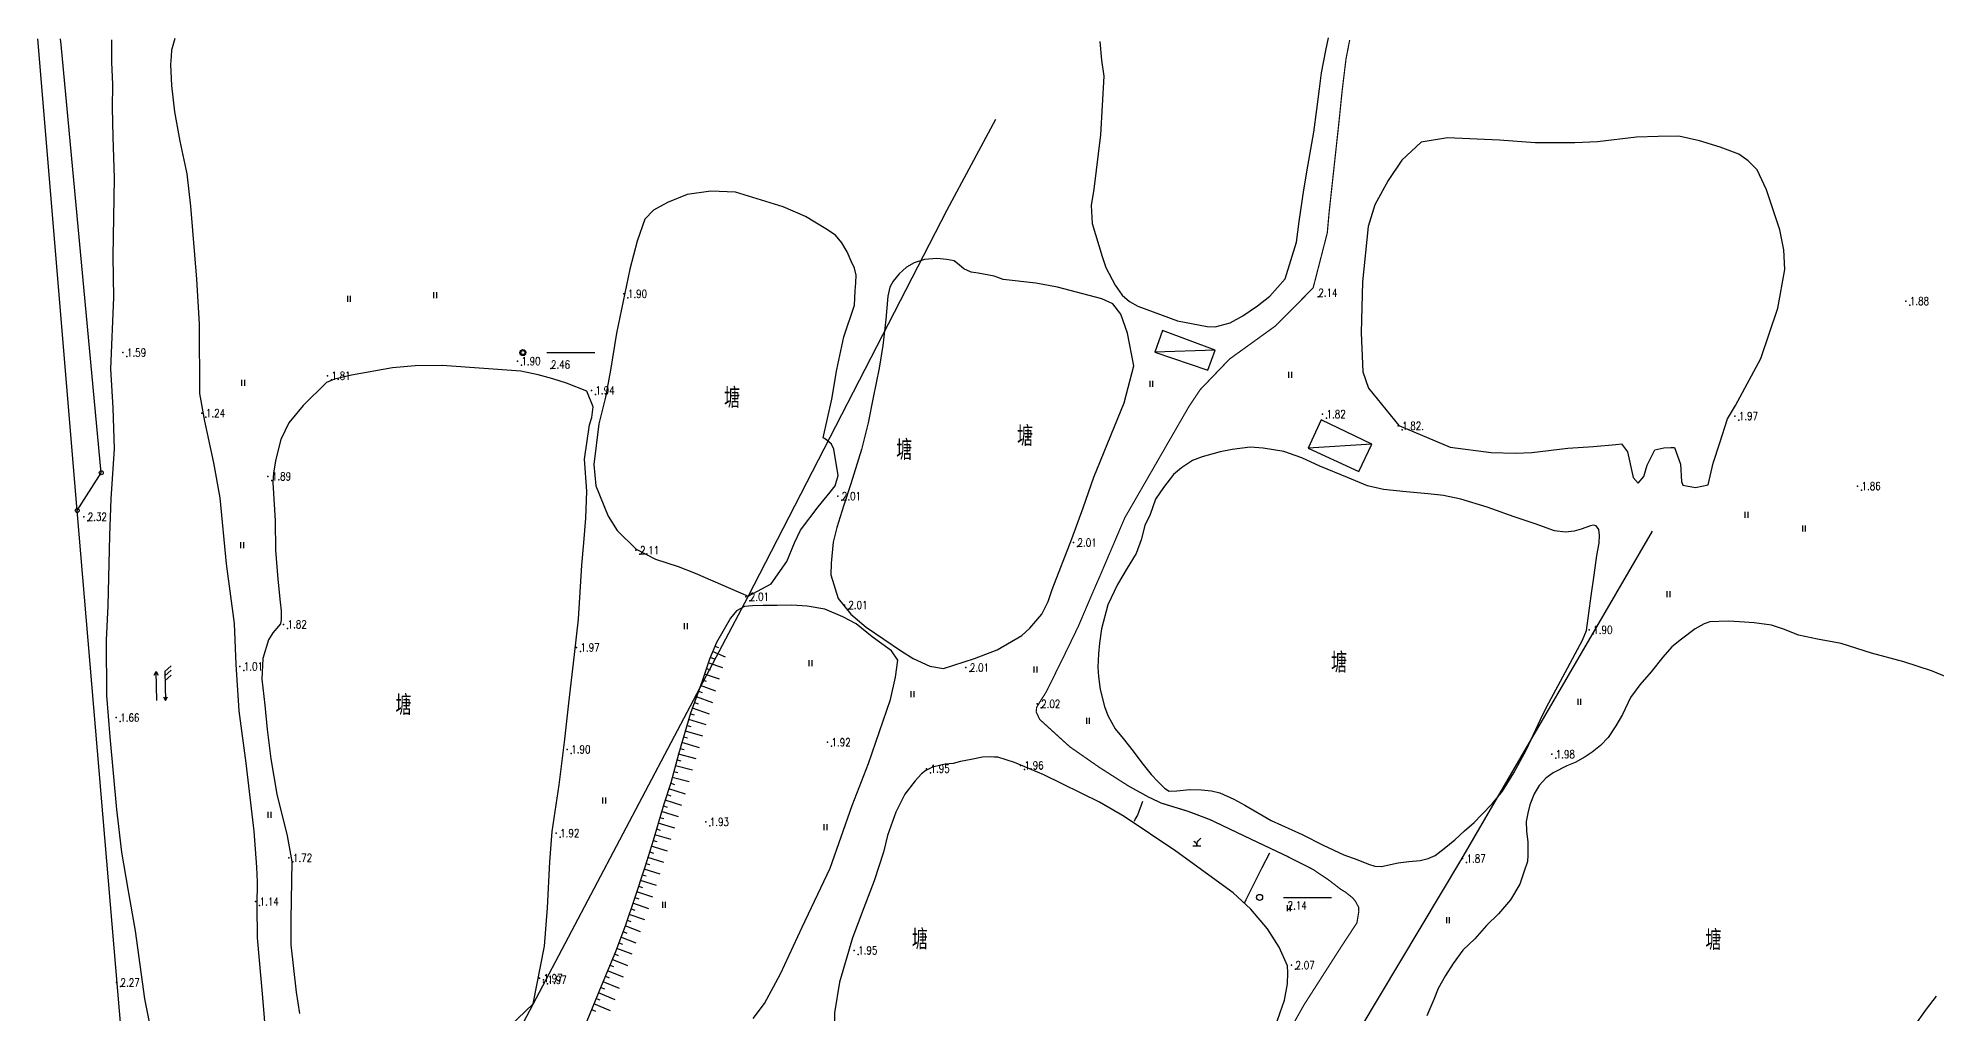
# Model space of a CAD drawing. Extents: x 500064 to 501389, y 2542464 to 2545400.
# Drawn here: x 500630.3 to 500867.5, y 2545278.2 to 2545400.1 of the extents above; entities that cross this region are included whole.
import ezdxf
from ezdxf.enums import TextEntityAlignment as Align

# ---------------------------------------------------------------- set-up
doc = ezdxf.new("R2010")
doc.units = 0
doc.header["$LTSCALE"] = 0.5
doc.layers.get('0').update_dxf_attribs({"linetype": 'CONTINUOUS', "lineweight": 5})
doc.layers.add('地形图', color=8, linetype='CONTINUOUS')
doc.styles.add('HZ', font='romans.shx', dxfattribs={"width": 0.8, "bigfont": 'hztxt.shx'})

# ---------------------------------------------------------------- blocks, each defined once
blk = doc.blocks.new('VE')
for p, q in [((-0.0004, 0.0015), (-0.0004, 0)), ((0, 0), (0, 0)), ((0.0004, 0), (0.0004, 0.0015))]:
    blk.add_line(p, q)
blk = doc.blocks.new('HN')
for p, q in [((0.00001, 0.00107), (0.00726, 0.00107)), ((0.00326, 0.00107), (0.00326, 0.00107)), ((0.00636, 0.00157), (0.00726, 0.00107)), ((0.00726, 0.00107), (0.00636, 0.00057)), ((0.00089, -0.00059), (-0.00001, -0.00109)), ((0.00724, -0.00109), (-0.00001, -0.00109)), ((-0.00001, -0.00109), (0.00089, -0.00159)), ((0.00489, -0.00107), (0.00628, -0.00269)), ((0.00611, -0.00109), (0.00751, -0.00271)), ((0.00722, -0.00111), (0.00862, -0.00273))]:
    blk.add_line(p, q)
blk = doc.blocks.new('A501')
for radius in [0.00075, 0.000014]:
    blk.add_circle((0, 0), radius)
blk = doc.blocks.new('VN')
for p, q in [((0.001, 0), (-0.001, 0)), ((-0.0003, 0.0009), (-0.0007, 0.0012)), ((-0.0001, 0.0007), (-0.0003, 0.0009)), ((0, 0.0004), (-0.0001, 0.0007)), ((0, 0.0004), (0.0001, 0.0008)), ((0, 0), (0, 0.0004)), ((0, 0), (0, 0)), ((0.0001, 0.0008), (0.0002, 0.0011)), ((0.0001, 0), (0.0001, 0.0008)), ((0.0002, 0.0011), (0.0004, 0.0014)), ((0.0004, 0.0014), (0.0007, 0.0017)), ((0.0007, 0.0017), (0.001, 0.002))]:
    blk.add_line(p, q)
blk = doc.blocks.new('TA')
at = {"style": 'HZ', "width": 0.8}
blk.add_text('塘', height=0.005, dxfattribs=at).set_placement((-0.00014, -0.00226), align=Align.CENTER)

msp = doc.modelspace()

# ---------------------------------------------------------------- linework, layer by layer
at = {"layer": '地形图', "linetype": 'Continuous'}
for p, q in [((500693.94, 2545360.78), (500699.94, 2545360.78)), ((500716.26, 2545322.73), (500714.65, 2545323.4)), ((500714.94, 2545324.09), (500715.4, 2545323.9)), ((500713.87, 2545321.29), (500714.34, 2545321.13)), ((500715.91, 2545321.39), (500714.11, 2545322)), ((500714.36, 2545322.7), (500714.83, 2545322.51)), ((500712.89, 2545318.45), (500713.36, 2545318.28)), ((500715.07, 2545318.46), (500713.14, 2545319.16)), ((500713.39, 2545319.87), (500713.86, 2545319.71)), ((500715.5, 2545319.95), (500713.63, 2545320.58)), ((500714.24, 2545315.58), (500712.12, 2545316.33)), ((500712.38, 2545317.04), (500712.85, 2545316.87)), ((500714.66, 2545317.02), (500712.63, 2545317.75)), ((500711.45, 2545314.19), (500711.93, 2545314.05)), ((500713.85, 2545314.26), (500711.66, 2545314.91)), ((500711.88, 2545315.63), (500712.36, 2545315.49)), ((500713.01, 2545311.38), (500710.81, 2545312.03)), ((500711.03, 2545312.75), (500711.51, 2545312.61)), ((500713.43, 2545312.82), (500711.24, 2545313.47)), ((500712.15, 2545308.57), (500710, 2545309.14)), ((500710.2, 2545309.87), (500710.68, 2545309.74)), ((500712.59, 2545310), (500710.39, 2545310.59)), ((500710.6, 2545311.31), (500711.08, 2545311.17)), ((500709.42, 2545306.97), (500709.89, 2545306.81)), ((500711.71, 2545307.13), (500709.61, 2545307.69)), ((500709.81, 2545308.42), (500710.29, 2545308.29)), ((500710.8, 2545304.15), (500708.72, 2545304.83)), ((500708.95, 2545305.54), (500709.43, 2545305.39)), ((500711.24, 2545305.59), (500709.18, 2545306.26)), ((500709.93, 2545301.34), (500707.85, 2545301.96)), ((500708.06, 2545302.68), (500708.54, 2545302.54)), ((500710.37, 2545302.77), (500708.28, 2545303.4)), ((500708.49, 2545304.12), (500708.97, 2545303.97)), ((500707.21, 2545299.8), (500707.69, 2545299.66)), ((500709.47, 2545299.91), (500707.42, 2545300.52)), ((500707.63, 2545301.24), (500708.11, 2545301.1)), ((500708.55, 2545297.03), (500706.54, 2545297.66)), ((500706.76, 2545298.37), (500707.24, 2545298.22)), ((500709.01, 2545298.46), (500706.98, 2545299.09)), ((500707.62, 2545294.15), (500705.63, 2545294.8)), ((500705.86, 2545295.51), (500706.34, 2545295.36)), ((500708.08, 2545295.58), (500706.09, 2545296.22)), ((500706.32, 2545296.94), (500706.8, 2545296.79)), ((500704.93, 2545292.66), (500705.41, 2545292.5)), ((500707.16, 2545292.72), (500705.16, 2545293.37)), ((500705.4, 2545294.08), (500705.87, 2545293.93)), ((500786, 2545292.68), (500792, 2545292.68)), ((500706.17, 2545289.86), (500704.21, 2545290.53)), ((500704.45, 2545291.24), (500704.93, 2545291.08)), ((500706.69, 2545291.27), (500704.69, 2545291.95)), ((500705.11, 2545286.98), (500703.19, 2545287.71)), ((500703.46, 2545288.41), (500703.92, 2545288.23)), ((500705.62, 2545288.39), (500703.72, 2545289.11)), ((500703.97, 2545289.82), (500704.44, 2545289.66)), ((500702.39, 2545285.61), (500702.85, 2545285.42)), ((500704.59, 2545285.57), (500702.66, 2545286.3)), ((500702.93, 2545287), (500703.39, 2545286.83)), ((500703.53, 2545282.7), (500701.53, 2545283.52)), ((500701.82, 2545284.22), (500702.28, 2545284.03)), ((500704.05, 2545284.11), (500702.1, 2545284.91)), ((500702.46, 2545279.89), (500700.39, 2545280.75)), ((500700.68, 2545281.44), (500701.14, 2545281.25)), ((500703.02, 2545281.29), (500700.96, 2545282.14)), ((500701.25, 2545282.83), (500701.71, 2545282.64)), ((500699.53, 2545278.67), (500700, 2545278.48)), ((500701.88, 2545278.51), (500699.82, 2545279.36)), ((500700.1, 2545280.06), (500700.57, 2545279.86))]:
    msp.add_line(p, q, dxfattribs=at)
for points in [[(500637.42, 2545258.29), (500642.16, 2545259.29), (500635.25, 2545341.04), (500630.34, 2545400)], [(500635.25, 2545341.04), (500638.25, 2545345.76), (500633.26, 2545399.28), (500633.14, 2545400)], [(500639.51, 2545399.87), (500639.52, 2545397.09), (500639.66, 2545394.31), (500639.63, 2545391.36), (500639.68, 2545387.74), (500639.88, 2545382.6), (500639.7, 2545372.78), (500639.77, 2545367.66), (500639.41, 2545358.74), (500639.7, 2545353.87), (500639.88, 2545348.77), (500639.43, 2545342.52), (500639.26, 2545337.92), (500639.06, 2545329.14), (500638.88, 2545324.84), (500638.91, 2545317.93), (500639.33, 2545312.75), (500640.16, 2545303.65), (500640.76, 2545298.34), (500641.56, 2545293.73), (500642.47, 2545288.52), (500643.64, 2545280), (500644.29, 2545276.88)], [(500658.85, 2545275.08), (500658.46, 2545280.15), (500657.79, 2545287.61), (500657.74, 2545291.69), (500657.79, 2545294.62), (500657.71, 2545296.45), (500657.35, 2545300.95), (500656.36, 2545309.46), (500655.49, 2545316.02), (500655.09, 2545321.8), (500654.92, 2545326.91), (500653.88, 2545334.36), (500653.12, 2545342.62), (500652.31, 2545347.02), (500651.21, 2545352.23), (500650.57, 2545355.68), (500650.53, 2545364.32), (500650.2, 2545369.94), (500649.46, 2545379.1), (500649, 2545383.14), (500648.1, 2545387.22), (500647.46, 2545390.87), (500647.09, 2545394.15), (500646.96, 2545396.78), (500647.02, 2545397.8), (500647.06, 2545398.62), (500647.5, 2545400.09)], [(500763.05, 2545399.65), (500763.26, 2545397.34), (500763.52, 2545395.35), (500763.1, 2545388.02), (500762.29, 2545381.22), (500761.97, 2545379.18), (500762.06, 2545376.9), (500763.33, 2545372.78), (500763.8, 2545371.42), (500764.97, 2545369.2), (500765.82, 2545367.98), (500766.73, 2545367.17), (500767.79, 2545366.57), (500769.71, 2545365.88), (500772.76, 2545364.77), (500776.43, 2545364.03), (500777.44, 2545364.02), (500779.34, 2545364.52), (500780.89, 2545365.38), (500782.74, 2545366.63), (500784.26, 2545367.83), (500786.21, 2545370.01), (500787.63, 2545374.58), (500787.95, 2545377.18), (500788.53, 2545381.14), (500789.02, 2545384.08), (500789.78, 2545388.32), (500790.16, 2545391.16), (500790.48, 2545393.77), (500790.75, 2545395.77), (500791.28, 2545398.53), (500791.6, 2545400.11)], [(500750, 2545389.9), (500743.93, 2545378.58), (500719.06, 2545330.26), (500686.97, 2545269.4), (500659.92, 2545219.64), (500649.37, 2545200)], [(500749.82, 2545370.34), (500747.82, 2545370.72), (500746.97, 2545370.83), (500746.03, 2545371.27), (500745.49, 2545371.72), (500744.85, 2545372.26), (500743.9, 2545372.43), (500742.68, 2545372.55), (500741.13, 2545372.43), (500739.83, 2545371.99), (500738.86, 2545371.45), (500737.94, 2545370.63), (500737.2, 2545369.7), (500736.78, 2545368.98), (500736.53, 2545367.84), (500736.31, 2545364.93), (500735.9, 2545361.66), (500735.48, 2545358.83), (500734.7, 2545355.17), (500734.1, 2545352.01), (500733.27, 2545348.66), (500731.9, 2545344.36), (500731, 2545341.59), (500730.19, 2545338.91), (500729.73, 2545337.07), (500729.48, 2545334.46), (500729.44, 2545333.02), (500730.33, 2545330.04), (500731.91, 2545328.07), (500733.84, 2545326.44), (500738.25, 2545323.48), (500739.7, 2545322.54), (500741.8, 2545321.6), (500743.52, 2545321.31), (500747.38, 2545322.53), (500750.2, 2545323.63)], [(500750.2, 2545323.63), (500753.3, 2545325.41), (500754.3, 2545326.35), (500755.8, 2545328.1), (500756.58, 2545329.65), (500757.06, 2545331.16), (500759.52, 2545337.51), (500760.95, 2545341.37), (500762.29, 2545345.22), (500765.23, 2545352.44), (500766.07, 2545354.52), (500767.29, 2545359.12), (500766.51, 2545363.23), (500765.68, 2545365.59), (500764.68, 2545366.86), (500763.28, 2545367.52), (500757.73, 2545368.98), (500755.02, 2545369.48), (500750.96, 2545369.93), (500750.27, 2545370.15), (500749.82, 2545370.34)], [(500686.4, 2545273.79), (500692.23, 2545279.39), (500693.62, 2545286.6), (500694.03, 2545291.39), (500694.29, 2545297.11), (500694.61, 2545300.9), (500695.47, 2545306.74), (500696.13, 2545312.1), (500696.69, 2545316.94), (500697.39, 2545323.05), (500697.89, 2545327.45), (500698.31, 2545334.19), (500698.57, 2545337.02), (500698.79, 2545340.08), (500698.93, 2545343.44), (500698.63, 2545347.44), (500699.27, 2545351.75), (500699.54, 2545352.67), (500699.73, 2545354.02), (500698.91, 2545355.94), (500696.39, 2545356.97), (500694.68, 2545357.49), (500692.85, 2545357.99), (500690.67, 2545358.48), (500680.87, 2545359.16), (500677.48, 2545359.12), (500674.64, 2545358.86), (500669.53, 2545357.98), (500667.39, 2545357.48), (500666.41, 2545357.04), (500663.49, 2545354.17), (500661.71, 2545351.99), (500660.68, 2545349.93), (500660.06, 2545347.44), (500659.76, 2545345.75), (500659.69, 2545344.54), (500660, 2545339.75), (500660.04, 2545336.07), (500660.32, 2545332.46), (500660.61, 2545329.57), (500660.73, 2545328.5), (500660.74, 2545328.03), (500660.72, 2545327.41), (500660.66, 2545326.88), (500659.7, 2545325.74), (500659.15, 2545324.89), (500658.44, 2545322.54), (500658.31, 2545319.98), (500658.71, 2545316.69), (500658.99, 2545313.67), (500659.45, 2545310.02), (500660.21, 2545305.57), (500661.5, 2545300.38), (500662.07, 2545297.15), (500661.93, 2545289.87), (500661.96, 2545286.75), (500662.59, 2545280.84), (500663.01, 2545278.15)], [(500777.46, 2545361.1), (500769.91, 2545360.82)], [(500797.02, 2545349.34), (500789.05, 2545348.84)], [(500825.15, 2545335.4), (500825.43, 2545336.94), (500825.46, 2545337.95), (500825.38, 2545338.68), (500825.08, 2545339.11), (500824.72, 2545339.23), (500824.34, 2545339.13), (500823.19, 2545338.72), (500822.32, 2545338.47), (500821.22, 2545338.35), (500819.87, 2545338.51), (500817.44, 2545339.39), (500814.81, 2545340.24), (500811.43, 2545341.48), (500808.14, 2545342.44), (500805.98, 2545342.91), (500804.07, 2545343.11), (500801.32, 2545343.37), (500798.49, 2545343.68), (500796.48, 2545344.11), (500794, 2545345.17), (500790.52, 2545346.6), (500788.27, 2545347.64), (500786.05, 2545348.4), (500783.43, 2545348.85), (500781.84, 2545348.95), (500779.58, 2545348.67), (500778.07, 2545348.36), (500775.84, 2545347.75), (500774.62, 2545347.29), (500773.24, 2545346.39), (500772.26, 2545345.53), (500771, 2545343.93), (500770.01, 2545342.47), (500769.33, 2545340.55), (500768.68, 2545339.18), (500768.22, 2545337.39), (500767.57, 2545335.65), (500766.46, 2545333.85), (500765.25, 2545331.79), (500764.04, 2545329.24), (500763.25, 2545326.25), (500763.01, 2545324.48), (500762.86, 2545323.11), (500762.78, 2545321.46), (500762.85, 2545320.3), (500763.08, 2545318.65), (500763.6, 2545316.53), (500764.03, 2545315.43), (500764.94, 2545313.76), (500765.95, 2545312.55), (500767.19, 2545310.95), (500768.27, 2545309.52), (500769.45, 2545308.05), (500770.32, 2545307.13), (500771.1, 2545306.35), (500771.68, 2545305.95), (500772.65, 2545306.01), (500774.29, 2545306.15), (500775.72, 2545306.14), (500777.01, 2545306), (500778.04, 2545305.75), (500779.8, 2545304.95), (500781.15, 2545304.23), (500784.43, 2545302.28), (500788.34, 2545300.55), (500790.96, 2545299.21), (500793.51, 2545297.99), (500795.27, 2545297.38), (500796.63, 2545296.85), (500797.39, 2545296.59), (500798.25, 2545296.56), (500800.31, 2545297), (500801.64, 2545297.16), (500803.05, 2545297.29), (500804.05, 2545297.56), (500804.95, 2545297.9), (500806.06, 2545298.79), (500807.38, 2545299.86), (500808.62, 2545301), (500809.82, 2545302.05)], [(500772.49, 2545236.86), (500790.49, 2545267.77), (500808.15, 2545297.28), (500832.08, 2545338.48)], [(500809.82, 2545302.05), (500810.75, 2545303), (500812.12, 2545304.43), (500813.37, 2545305.97), (500814.77, 2545308.25), (500816.31, 2545311.08), (500818.09, 2545314.9), (500818.86, 2545316.46), (500821.18, 2545320.78), (500823.36, 2545324.83), (500823.84, 2545326.05), (500824.45, 2545330.39), (500824.82, 2545332.97), (500825.15, 2545335.4), (500825.15, 2545335.4), (500825.15, 2545335.4), (500825.15, 2545335.4), (500825.15, 2545335.4)], [(500719.73, 2545277.53), (500721.15, 2545279.43), (500723.13, 2545283.12), (500725.85, 2545288.96), (500729.35, 2545296.35), (500732.1, 2545304.16), (500734.11, 2545309.44), (500736.87, 2545317.42), (500737.52, 2545320.21), (500737.78, 2545322.35), (500737, 2545323.49), (500734.57, 2545325.25), (500732.58, 2545326.87), (500730.9, 2545327.77), (500728.67, 2545328.69), (500726.48, 2545329.07), (500724.53, 2545329.21), (500722.72, 2545329.18), (500720.97, 2545329.15), (500719.62, 2545329.14), (500718.62, 2545329.04), (500717.63, 2545328.49), (500716.89, 2545327.59), (500715.13, 2545324.55)], [(500869.08, 2545320.13), (500866.96, 2545321), (500863.52, 2545322.14), (500859.47, 2545323.21), (500855.69, 2545324.42), (500852.71, 2545324.94), (500850.35, 2545325.46), (500848.58, 2545326.17), (500846.96, 2545326.72), (500844.8, 2545326.99), (500842.99, 2545327.13), (500841.56, 2545327.22), (500839.27, 2545327.14), (500838.57, 2545326.87), (500837.43, 2545326.26), (500835.74, 2545324.95), (500834.5, 2545324.01), (500833.41, 2545322.69), (500831.94, 2545320.86), (500830.5, 2545319.24), (500829.36, 2545317.66), (500828.33, 2545315.55), (500827.53, 2545314.14), (500826.57, 2545312.65), (500825.59, 2545311.69), (500824.55, 2545310.84), (500823.69, 2545310.25), (500822.43, 2545309.56), (500821.41, 2545309.11), (500819.69, 2545308.25), (500818.75, 2545307.58), (500817.94, 2545306.69), (500817.31, 2545305.62), (500816.78, 2545304.26), (500816.53, 2545303.23), (500816.32, 2545302.18), (500816.34, 2545300.97), (500816.5, 2545299.59), (500816.53, 2545297.96), (500816.48, 2545297.17), (500816.04, 2545295.83), (500815.51, 2545294.35), (500814.37, 2545292.37), (500812.84, 2545290.63), (500811.36, 2545289.19), (500809.9, 2545287.49), (500808.39, 2545286.09), (500807.2, 2545284.4), (500806.22, 2545282.9), (500805.31, 2545281.29), (500804.78, 2545279.93), (500803.9, 2545277.88)], [(500715.13, 2545324.55), (500714.27, 2545322.48), (500713.34, 2545319.73), (500711.9, 2545315.71), (500710.39, 2545310.6), (500709.43, 2545307.02), (500708.56, 2545304.35), (500707.2, 2545299.78), (500706.18, 2545296.48), (500704.85, 2545292.4), (500703.8, 2545289.32), (500702.5, 2545285.89), (500700.74, 2545281.59), (500698.93, 2545277.21), (500697.12, 2545273.07), (500695.43, 2545269.27), (500693.68, 2545264.88), (500691.43, 2545259.72), (500689.59, 2545255.7), (500688.29, 2545253.09), (500686.95, 2545250.23), (500686.13, 2545248.5), (500685.63, 2545247.52)], [(500750, 2545323.55), (500750.2, 2545323.63)], [(500749.87, 2545310.2), (500749.37, 2545310.25), (500748.39, 2545310.2), (500746.96, 2545309.92), (500745.63, 2545309.69), (500744.69, 2545309.42), (500743.71, 2545309.33), (500743.15, 2545309.23), (500742.13, 2545308.98), (500741.29, 2545308.53), (500740.75, 2545308.14), (500739.97, 2545307.24), (500738.67, 2545305.57), (500737.53, 2545303.33), (500736.51, 2545300.44), (500736.01, 2545298.33), (500734.82, 2545294.77), (500733.54, 2545291.38), (500732.14, 2545287.62), (500730.5, 2545282.07), (500729.88, 2545278.24), (500729.85, 2545275.69)], [(500766.66, 2545246.19), (500769.01, 2545248.4), (500770.68, 2545250.6), (500772.45, 2545253.27), (500774.01, 2545255.8), (500778.8, 2545264.28), (500782.96, 2545271.69), (500784.35, 2545274.82), (500786.13, 2545279.82), (500786.47, 2545281.88), (500786.52, 2545283.28), (500786.47, 2545284.12), (500785.46, 2545286.47), (500784, 2545288.75), (500781.89, 2545291.21), (500779.68, 2545293.26), (500772.52, 2545298.45), (500766.06, 2545302.79), (500763, 2545304.59), (500756.05, 2545308), (500753.67, 2545308.99), (500752.37, 2545309.55), (500750.27, 2545310.2), (500749.87, 2545310.2)], [(500768.36, 2545304.67), (500767.73, 2545302.98), (500767.47, 2545302.5), (500767.32, 2545302.17)], [(500784.22, 2545298.2), (500783.26, 2545296.37), (500781.27, 2545292.37), (500781.11, 2545292)], [(500864.78, 2545276.55), (500866.32, 2545278.71), (500867.59, 2545280.35)]]:
    msp.add_lwpolyline(points, dxfattribs=at)
at = {"layer": '地形图', "linetype": 'Continuous', "const_width": 0.15}
msp.add_lwpolyline([(500794.26, 2545399.86), (500793.8, 2545397.5), (500793.32, 2545393.54), (500792.93, 2545389.7), (500791.69, 2545378.33), (500791.46, 2545375.75), (500789.69, 2545368.86), (500784.99, 2545364.12), (500779.24, 2545359.97), (500775.58, 2545356.15), (500774.14, 2545353.99), (500766.15, 2545340.12), (500763.07, 2545332.9), (500762.1, 2545330.68), (500760.35, 2545326.57), (500758.98, 2545323.73), (500756.38, 2545318.44), (500756.09, 2545317.96), (500755.85, 2545317.61), (500755.14, 2545316.44), (500755.08, 2545315.86), (500755.53, 2545314.92), (500759.28, 2545311.51), (500762.97, 2545308.94), (500766.63, 2545306.6), (500769.13, 2545305.22), (500770.74, 2545304.46), (500774.01, 2545303.46), (500776.77, 2545302.42), (500782.12, 2545299.87), (500786.36, 2545297.86), (500789.67, 2545296.18), (500791.57, 2545294.91), (500793.12, 2545293.71), (500793.76, 2545293.32), (500794.63, 2545292.62), (500794.98, 2545292.19), (500795.37, 2545291.46), (500795.4, 2545290.92), (500795.16, 2545289.5), (500793.27, 2545286.62), (500788.53, 2545279.22), (500785.44, 2545273.7)], dxfattribs=at)
at = {"layer": '地形图', "linetype": 'Continuous'}
for points in [[(500839.06, 2545344.25), (500839.67, 2545346.97), (500840.51, 2545349.51), (500841.48, 2545352.52), (500842.46, 2545354.15), (500845.63, 2545360.04), (500847.77, 2545366.33), (500848.65, 2545371.18), (500848.5, 2545373.63), (500848.02, 2545376.13), (500846.36, 2545381.11), (500845.17, 2545383.63), (500844.07, 2545384.73), (500842.88, 2545385.58), (500840.54, 2545386.44), (500837.99, 2545387.23), (500835.39, 2545387.85), (500832.79, 2545387.78), (500830.1, 2545387.69), (500825.22, 2545387.11), (500822.41, 2545387.01), (500817.42, 2545387.02), (500812.97, 2545387.35), (500806.49, 2545387.63), (500803.2, 2545387.1), (500800.76, 2545384.83), (500799.07, 2545382.3), (500797.42, 2545379.26), (500796.56, 2545376.54), (500795.87, 2545369.63), (500795.69, 2545363.27), (500795.92, 2545358.36), (500796.62, 2545356.33), (500800.38, 2545351.67), (500806.8, 2545348.94), (500811.94, 2545348.28), (500814.99, 2545348.23), (500817.02, 2545348.3), (500821.54, 2545348.83), (500824.72, 2545349.05), (500827.53, 2545349.29), (500828.23, 2545349.38), (500828.97, 2545348.38), (500829.68, 2545345.16), (500830.29, 2545344.45), (500831.02, 2545345.3), (500831.44, 2545346.71), (500832.41, 2545348.63), (500833.53, 2545348.89), (500834.41, 2545348.93), (500834.83, 2545348.91), (500835.59, 2545346.83), (500835.73, 2545344.65), (500835.91, 2545344.21), (500837.48, 2545343.92)], [(500728.47, 2545350.12), (500729.53, 2545354.95), (500730.15, 2545358.67), (500731.04, 2545362.75), (500732.38, 2545366.7), (500732.48, 2545368.49), (500732.54, 2545369.52), (500732.58, 2545370.45), (500732.36, 2545371.35), (500731.96, 2545372.2), (500731.46, 2545373.36), (500730.8, 2545374.51), (500730.02, 2545375.44), (500728.78, 2545376.27), (500726.25, 2545377.81), (500723.45, 2545378.99), (500717.52, 2545380.85), (500714.43, 2545380.95), (500711.47, 2545380.53), (500708.99, 2545379.55), (500707.26, 2545378.57), (500706.18, 2545377.45), (500705.2, 2545374.7), (500704.29, 2545371.19), (500702.65, 2545363.22), (500701.87, 2545358.57), (500701.28, 2545355.23), (500700.44, 2545351.88), (500699.8, 2545346.78), (500700.06, 2545344.13), (500701.58, 2545340.32), (500702.7, 2545338.55), (500705.1, 2545336.19), (500707.49, 2545334.96), (500710.34, 2545334.03), (500712.45, 2545333.23), (500719.1, 2545330.34), (500721.96, 2545331.87), (500723.93, 2545334.66), (500724.89, 2545337.01), (500725.65, 2545338.58), (500727.83, 2545341.51), (500729.34, 2545343.34), (500729.95, 2545344.14), (500730.32, 2545345.42), (500729.79, 2545348.69), (500729.51, 2545349.34), (500728.89, 2545349.88)], [(500777.46, 2545361.1), (500770.86, 2545363.53), (500769.91, 2545360.82), (500776.54, 2545358.58)], [(500790.68, 2545352.36), (500789.05, 2545348.84), (500795.42, 2545345.93), (500797.02, 2545349.34)]]:
    msp.add_lwpolyline(points, close=True, dxfattribs=at)
at = {"layer": '地形图'}
for centre in [(500690.94, 2545360.78), (500638.25, 2545345.76), (500635.25, 2545341.04)]:
    msp.add_circle(centre, 0.25, dxfattribs=at)
at = {"layer": '地形图', "linetype": 'Continuous'}
for p in [(500703.56, 2545368.13, 1.9), (500863.76, 2545367.23, 1.88), (500640.96, 2545360.78, 1.59), (500690.25, 2545359.72, 1.9), (500666.51, 2545357.89, 1.81), (500699.5, 2545356.06, 1.94), (500650.83, 2545353.22, 1.24), (500790.87, 2545353.09, 1.82), (500842.39, 2545352.85, 1.97), (500800.3, 2545351.62, 1.82), (500659.07, 2545345.31, 1.89), (500730.3, 2545342.84, 2.01), (500857.72, 2545344.1, 1.86), (500636.06, 2545340.26, 2.32), (500705.07, 2545336.07, 2.11), (500759.74, 2545337.03, 2.01), (500718.8, 2545330.26, 2.01), (500731.11, 2545329.23, 2.01), (500661.04, 2545326.81, 1.82), (500824.2, 2545326.13, 1.9), (500697.63, 2545323.93, 1.97), (500655.56, 2545321.55, 1.01), (500746.29, 2545321.41, 2.01), (500755.2, 2545316.87, 2.02), (500640.12, 2545315.15, 1.66), (500729, 2545312.07, 1.92), (500696.48, 2545311.19, 1.9), (500753.11, 2545309.19, 1.96), (500819.5, 2545310.58, 1.98), (500741.38, 2545308.77, 1.95), (500713.79, 2545302.12, 1.93), (500695.1, 2545300.71, 1.92), (500661.7, 2545297.62, 1.72), (500808.36, 2545297.53, 1.87), (500657.54, 2545292.15, 1.14), (500732.34, 2545286.06, 1.95), (500786.99, 2545284.21, 2.07), (500640.16, 2545282.05, 2.27), (500693, 2545282.57, 1.97), (500693.52, 2545282.39, 1.97)]:
    msp.add_point(p, dxfattribs=at)
at = {"layer": '地形图'}
for p in [(500704.06, 2545367.63, 1.9), (500790.34, 2545367.77, 2.14), (500864.26, 2545366.73, 1.88), (500641.46, 2545360.28, 1.59), (500690.75, 2545359.22, 1.9), (500694.44, 2545358.78, 2.46), (500667.01, 2545357.39, 1.81), (500700, 2545355.56, 1.94), (500651.33, 2545352.72, 1.24), (500791.37, 2545352.59, 1.82), (500842.89, 2545352.35, 1.97), (500800.8, 2545351.12, 1.82), (500659.57, 2545344.81, 1.89), (500730.8, 2545342.34, 2.01), (500858.22, 2545343.6, 1.86), (500636.56, 2545339.76, 2.32), (500705.57, 2545335.57, 2.11), (500760.24, 2545336.53, 2.01), (500719.3, 2545329.76, 2.01), (500731.61, 2545328.73, 2.01), (500661.54, 2545326.31, 1.82), (500824.7, 2545325.63, 1.9), (500698.13, 2545323.43, 1.97), (500656.06, 2545321.05, 1.01), (500746.79, 2545320.91, 2.01), (500755.7, 2545316.37, 2.02), (500640.62, 2545314.65, 1.66), (500729.5, 2545311.57, 1.92), (500696.98, 2545310.69, 1.9), (500820, 2545310.08, 1.98), (500741.88, 2545308.27, 1.95), (500753.61, 2545308.69, 1.96), (500695.6, 2545300.21, 1.92), (500714.29, 2545301.62, 1.93), (500662.2, 2545297.12, 1.72), (500808.86, 2545297.03, 1.87), (500658.04, 2545291.65, 1.14), (500786.5, 2545291.18, 2.14), (500732.84, 2545285.56, 1.95), (500787.49, 2545283.71, 2.07), (500640.66, 2545281.55, 2.27), (500693.5, 2545282.07, 1.97), (500694.02, 2545281.89, 1.97)]:
    msp.add_point(p, dxfattribs=at)

# ---------------------------------------------------------------- block references
at = {"layer": '地形图', "linetype": 'Continuous', "xscale": 500, "yscale": 500, "zscale": 500}
for name, p in [('VE', (500679.98, 2545367.58)), ('VE', (500669.21, 2545367.11)), ('A501', (500690.94, 2545360.78)), ('VE', (500655.98, 2545356.61)), ('TA', (500717.15, 2545355)), ('VE', (500769.47, 2545356.52)), ('VE', (500786.82, 2545357.62)), ('TA', (500753.77, 2545350.22)), ('TA', (500738.66, 2545348.49)), ('VE', (500843.85, 2545340.14)), ('VE', (500851.03, 2545338.41)), ('VE', (500655.86, 2545336.35)), ('VE', (500834.1, 2545330.2)), ('VE', (500711.3, 2545326.2)), ('TA', (500793, 2545321.91)), ('VE', (500726.88, 2545321.58)), ('VE', (500754.99, 2545320.8)), ('VE', (500739.62, 2545317.71)), ('TA', (500676.09, 2545316.6)), ('VE', (500822.96, 2545316.77)), ('VE', (500761.55, 2545314.37)), ('VE', (500701.1, 2545304.4)), ('VE', (500659.27, 2545302.61)), ('VE', (500728.76, 2545301.08)), ('VN', (500775.15, 2545299.08)), ('A501', (500783, 2545292.68)), ('VE', (500708.57, 2545291.36)), ('VE', (500786.66, 2545290.98)), ('VE', (500806.55, 2545289.47)), ('TA', (500740.62, 2545287.31)), ('TA', (500839.77, 2545287.23))]:
    msp.add_blockref(name, p, dxfattribs=at)
at = {"layer": '地形图', "linetype": 'Continuous', "xscale": 500.000000000188, "yscale": 500, "zscale": 500, "rotation": 91.42512504060508}
msp.add_blockref('HN', (500645.73, 2545317.29), dxfattribs=at)

# ---------------------------------------------------------------- texts
at = {"layer": '地形图', "linetype": 'Continuous', "style": 'HZ', "width": 0.8}
for s, p in [('1.90', (500704.06, 2545367.63)), ('2.14', (500790.34, 2545367.77)), ('1.88', (500864.26, 2545366.73)), ('1.59', (500641.46, 2545360.28)), ('1.90', (500690.75, 2545359.22)), ('2.46', (500694.44, 2545358.78)), ('1.81', (500667.01, 2545357.39)), ('1.94', (500700, 2545355.56)), ('1.24', (500651.33, 2545352.72)), ('1.82', (500791.37, 2545352.59)), ('1.82.', (500800.8, 2545351.12)), ('1.97', (500842.89, 2545352.35)), ('1.89', (500659.57, 2545344.81)), ('1.86', (500858.22, 2545343.6)), ('2.01', (500730.8, 2545342.34)), ('2.32', (500636.56, 2545339.76)), ('2.01', (500760.24, 2545336.53)), ('2.11', (500705.57, 2545335.57)), ('2.01', (500719.3, 2545329.76)), ('2.01', (500731.61, 2545328.73)), ('1.82', (500661.54, 2545326.31)), ('1.90', (500824.7, 2545325.63)), ('1.97', (500698.13, 2545323.43)), ('1.01', (500656.06, 2545321.05)), ('2.01', (500746.79, 2545320.91)), ('2.02', (500755.7, 2545316.37)), ('1.66', (500640.62, 2545314.65)), ('1.90', (500696.98, 2545310.69)), ('1.92', (500729.5, 2545311.57)), ('1.95', (500741.88, 2545308.27)), ('1.96', (500753.61, 2545308.69)), ('1.98', (500820, 2545310.08)), ('1.93', (500714.29, 2545301.62)), ('1.92', (500695.6, 2545300.21)), ('1.72', (500662.2, 2545297.12)), ('1.87', (500808.86, 2545297.03)), ('1.14', (500658.04, 2545291.65)), ('2.14', (500786.5, 2545291.18)), ('1.95', (500732.84, 2545285.56)), ('1.97', (500693.5, 2545282.07)), ('1.97', (500694.02, 2545281.89)), ('2.07', (500787.49, 2545283.71)), ('2.27', (500640.66, 2545281.55))]:
    msp.add_text(s, height=1, dxfattribs=at).set_placement(p)

doc.saveas('drawing.dxf')
